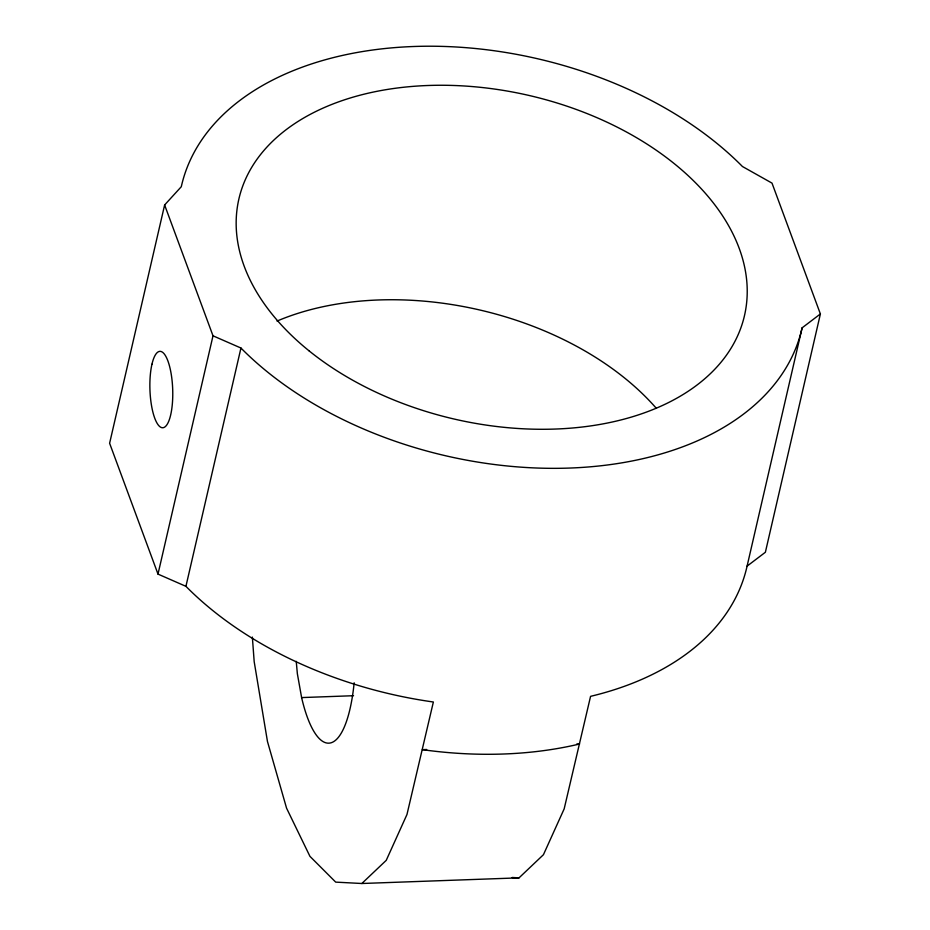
<?xml version="1.0" encoding="UTF-8"?>
<svg xmlns="http://www.w3.org/2000/svg" width="930" height="930" viewBox="0 0 930 930"><rect width="100%" height="100%" fill="white"/><g stroke="black" fill="none" stroke-linecap="round" stroke-linejoin="round"><path stroke-width="1.4" d="M361.84 883.5L519.045 877.85L543.446 854.693L564.173 808.856L590.573 696.338A318.327 203.763 13 0 0 747.081 566.138L765.378 552.257L820.388 313.956L772.005 183.117L742.454 166.517A318.327 203.763 13 0 0 413.757 46.5A318.327 203.763 13 0 0 181.292 186.709L164.622 204.972L109.612 443.261L157.995 574.101L185.93 586.33A318.327 203.763 13 0 0 433.368 701.999L406.968 814.506L386.241 860.343L361.84 883.5L335.707 882.128L309.934 856.332L286.568 808.182L267.468 741.512L254.181 661.637L252.356 637.073M157.995 574.101L213.005 335.811L164.622 204.972M185.93 586.33L240.951 348.029L213.005 335.811M747.081 566.138L802.102 327.848L820.388 313.956M296.24 661.335L297.356 673.692L301.611 697.581L353.54 695.71M426.684 749.499L422.36 749.65A318.327 203.763 13 0 0 579.564 744L576.681 744.105M512.163 877.478L519.045 877.85M802.102 327.848A318.327 203.763 13 0 1 569.637 468.057A318.327 203.763 13 0 1 240.951 348.029M277.024 321.071A259.435 166.063 13 0 1 656.138 408.096M354.156 682.794A101.858 30.33 87.9 0 1 330.917 742.826A101.858 30.33 87.9 0 1 301.611 697.581M309.109 350.877A259.435 166.063 13 0 0 737.804 335.451A259.435 166.063 13 0 0 428.184 85.49A259.435 166.063 13 0 0 309.109 350.877M151.95 364.246A38.2 11.369 87.9 0 0 160.262 426.951A38.2 11.369 87.9 0 0 171.701 377.417A38.2 11.369 87.9 0 0 151.95 364.246"/></g></svg>
